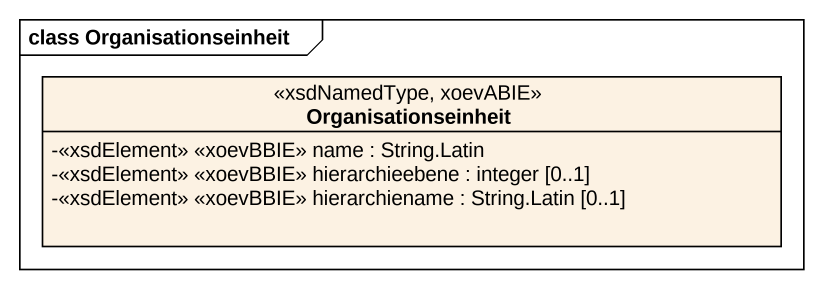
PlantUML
@startuml
mainframe class Organisationseinheit
hide circle
hide empty members
skinparam classAttributeIconSize 0
class Organisationseinheit <<xsdNamedType, xoevABIE>> {
  -<<xsdElement>> <<xoevBBIE>> name : String.Latin
  -<<xsdElement>> <<xoevBBIE>> hierarchieebene : integer [0..1]
  -<<xsdElement>> <<xoevBBIE>> hierarchiename : String.Latin [0..1]
}
@enduml
